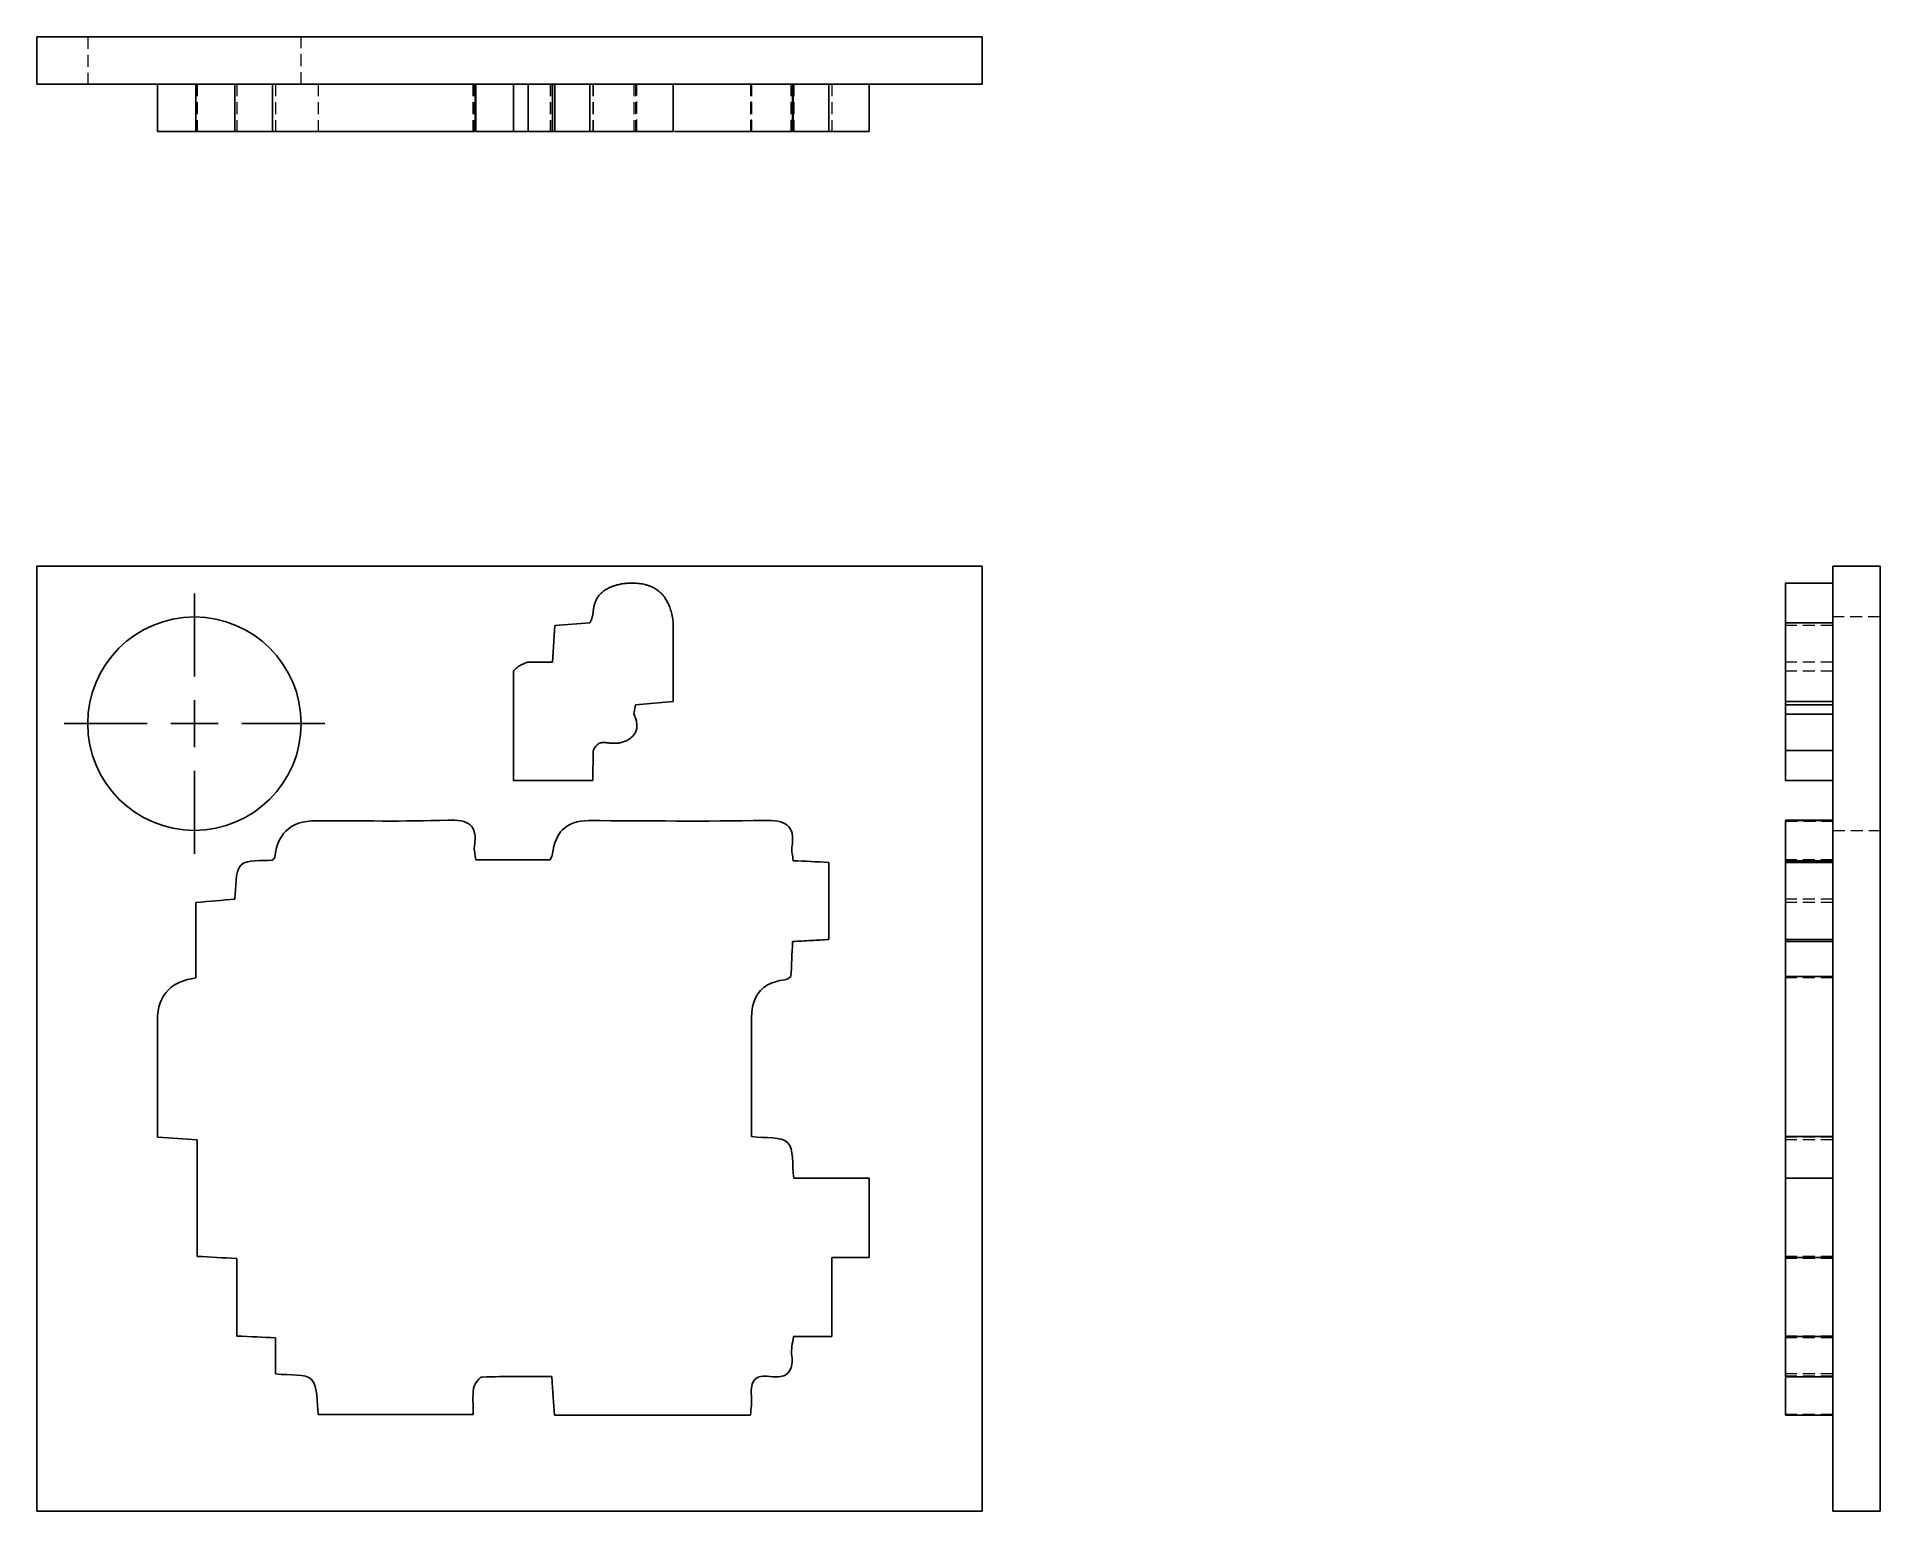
# Model space of a CAD drawing. Header units: millimetres. Extents: x 33 to 228, y 7 to 163.
import ezdxf

# ---------------------------------------------------------------- set-up
doc = ezdxf.new("R2010")
doc.units = ezdxf.units.MM
doc.linetypes.add('HIDDEN', pattern=[1.905, 1.27, -0.635])
doc.layers.add('10', color=7, linetype='Continuous')

# ---------------------------------------------------------------- blocks, each defined once
blk = doc.blocks.new('SW_CENTERMARKSYMBOL_0')
at = {"layer": '10', "color": 0}
for p, q in [((0, 5), (0, 13.79)), ((0, 0), (0, 2.5)), ((-5, 0), (-13.79, 0)), ((0, 0), (-2.5, 0)), ((0, 0), (0, -2.5)), ((0, 0), (2.5, 0)), ((5, 0), (13.79, 0)), ((0, -5), (0, -13.79))]:
    blk.add_line(p, q, dxfattribs=at)

msp = doc.modelspace()

# ---------------------------------------------------------------- linework, layer by layer
at = {"color": 7, "linetype": 'Continuous', "lineweight": 25}
for p, q in [((33, 158), (33, 163)), ((33, 163), (133, 163)), ((133, 163), (133, 158)), ((133, 158), (33, 158)), ((45.76, 158), (45.76, 153)), ((49.81, 158), (49.81, 153)), ((49.82, 158), (49.82, 153)), ((53.94, 158), (53.94, 153)), ((53.94, 158), (53.94, 153)), ((53.94, 158), (53.94, 153)), ((57.92, 158), (57.92, 153)), ((79.36, 153), (79.36, 158)), ((79.45, 158), (79.45, 153)), ((83.41, 158), (83.41, 153)), ((84.97, 158), (84.97, 153)), ((87.54, 158), (87.54, 153)), ((87.81, 158), (87.81, 153)), ((91.5, 158), (91.5, 153)), ((100.33, 158), (100.33, 153)), ((112.95, 153), (112.95, 158)), ((113.02, 158), (113.02, 153)), ((116.8, 158), (116.8, 153)), ((121.06, 158), (121.06, 153)), ((49.81, 153), (49.82, 153)), ((57.92, 153), (57.92, 153)), ((79.45, 153), (83.35, 153)), ((84.97, 153), (87.54, 153)), ((87.54, 153), (87.81, 153)), ((87.81, 153), (91.5, 153)), ((116.8, 153), (121.06, 153)), ((33, 107), (33, 7)), ((133, 107), (33, 107)), ((133, 7), (133, 107)), ((223, 7), (223, 107)), ((228, 107), (223, 107)), ((228, 107), (228, 7)), ((223, 105.2), (218, 105.2)), ((87.54, 96.82), (87.81, 100.73)), ((87.81, 100.73), (91.5, 101)), ((100.33, 101), (100.33, 92.67)), ((223, 101), (218, 101)), ((218, 101), (218, 92.67)), ((83.41, 84.32), (83.41, 95.88)), ((84.97, 96.82), (87.54, 96.82)), ((96.33, 92.33), (96.17, 91.33)), ((100.33, 92.67), (96.33, 92.33)), ((223, 92.67), (218, 92.67)), ((218, 92.67), (218, 92.33)), ((223, 92.33), (218, 92.33)), ((218, 92.33), (218, 91.33)), ((223, 91.33), (218, 91.33)), ((91.87, 87.48), (91.82, 84.32)), ((223, 87.48), (218, 87.48)), ((218, 87.48), (218, 84.32)), ((91.82, 84.32), (83.41, 84.32)), ((223, 84.32), (218, 84.32)), ((57.92, 75.9), (57.92, 75.91)), ((79.45, 75.91), (87.3, 75.91)), ((87.3, 75.91), (87.3, 75.91)), ((87.3, 75.91), (87.31, 75.91)), ((116.8, 75.65), (116.8, 67.49)), ((223, 75.83), (218, 75.83)), ((223, 75.65), (218, 75.65)), ((218, 75.65), (218, 67.49)), ((49.82, 63.42), (49.82, 71.4)), ((53.94, 71.76), (53.94, 71.76)), ((53.94, 71.76), (53.94, 71.76)), ((112.95, 67.28), (112.95, 67.27)), ((112.95, 67.27), (112.95, 67.27)), ((223, 67.49), (218, 67.49)), ((223, 67.28), (218, 67.28)), ((218, 67.28), (218, 67.27)), ((223, 67.27), (218, 67.27)), ((223, 67.27), (218, 67.27)), ((218, 67.27), (218, 67.27)), ((49.81, 63.42), (49.81, 63.42)), ((49.81, 63.42), (49.82, 63.42)), ((223, 63.56), (218, 63.56)), ((45.76, 46.59), (45.76, 58.89)), ((108.62, 59.19), (108.62, 46.64)), ((218, 59.19), (218, 46.64)), ((49.96, 33.96), (49.96, 46.29)), ((223, 46.64), (218, 46.64)), ((113.07, 42.25), (121.06, 42.25)), ((121.06, 42.25), (121.06, 33.85)), ((218, 42.25), (218, 33.85)), ((223, 42.25), (218, 42.25)), ((54.16, 25.53), (54.16, 33.73)), ((121.06, 33.85), (117.11, 33.85)), ((117.11, 33.85), (117.11, 33.85)), ((117.11, 33.85), (117.11, 33.85)), ((117.11, 33.85), (117.11, 25.49)), ((223, 33.85), (218, 33.85)), ((223, 33.85), (218, 33.85)), ((218, 33.85), (218, 33.85)), ((218, 33.85), (218, 25.49)), ((117.11, 25.49), (113.04, 25.49)), ((113.04, 25.49), (113.04, 25.48)), ((113.04, 25.48), (113.04, 25.48)), ((223, 25.49), (218, 25.49)), ((218, 25.49), (218, 25.48)), ((223, 25.48), (218, 25.48)), ((58.25, 21.52), (58.25, 25.34)), ((58.26, 21.52), (58.25, 21.52)), ((218, 21.2), (223, 21.2)), ((218, 21.1), (218, 20.92)), ((79.17, 17.21), (62.77, 17.21)), ((108.5, 17.16), (87.76, 17.16)), ((223, 17.16), (218, 17.16)), ((33, 7), (133, 7)), ((228, 7), (223, 7))]:
    msp.add_line(p, q, dxfattribs=at)
at = {"color": 7, "linetype": 'HIDDEN', "lineweight": 18}
for p, q in [((38.38, 163), (38.38, 158)), ((60.96, 158), (60.96, 163)), ((49.96, 158), (49.96, 153)), ((54.16, 158), (54.16, 153)), ((58.25, 158), (58.25, 153)), ((58.26, 158), (58.26, 153)), ((62.77, 158), (62.77, 153)), ((79.13, 158), (79.13, 153)), ((79.17, 158), (79.17, 153)), ((79.27, 158), (79.27, 153)), ((87.3, 158), (87.3, 153)), ((87.3, 158), (87.3, 153)), ((87.31, 158), (87.31, 153)), ((87.49, 158), (87.49, 153)), ((87.76, 158), (87.76, 153)), ((91.82, 158), (91.82, 153)), ((91.87, 158), (91.87, 153)), ((96.17, 158), (96.17, 153)), ((96.33, 158), (96.33, 153)), ((96.49, 153), (96.49, 158)), ((108.5, 158), (108.5, 153)), ((108.57, 158), (108.57, 153)), ((108.62, 158), (108.62, 153)), ((108.62, 153), (108.62, 158)), ((112.78, 158), (112.78, 153)), ((112.84, 158), (112.84, 153)), ((112.85, 158), (112.85, 153)), ((112.9, 153), (112.9, 158)), ((112.95, 158), (112.95, 153)), ((112.95, 158), (112.95, 153)), ((112.95, 158), (112.95, 153)), ((113.04, 158), (113.04, 153)), ((113.04, 158), (113.04, 153)), ((113.04, 158), (113.04, 153)), ((113.07, 158), (113.07, 153)), ((117.11, 158), (117.11, 153)), ((117.11, 158), (117.11, 153)), ((62.77, 153), (62.68, 153)), ((228, 101.62), (223, 101.62)), ((223, 100.73), (218, 100.73)), ((223, 96.82), (218, 96.82)), ((223, 95.88), (218, 95.88)), ((223, 80.07), (218, 80.07)), ((223, 80.06), (218, 80.06)), ((218, 80.03), (223, 80.03)), ((218, 80.02), (223, 80.02)), ((223, 79.04), (228, 79.04)), ((223, 75.91), (218, 75.91)), ((223, 75.91), (218, 75.91)), ((223, 75.9), (218, 75.9)), ((218, 75.89), (218, 75.9)), ((223, 71.76), (218, 71.76)), ((223, 71.76), (218, 71.76)), ((223, 71.76), (218, 71.76)), ((223, 71.4), (218, 71.4)), ((223, 63.42), (218, 63.42)), ((223, 63.42), (218, 63.42)), ((223, 63.42), (218, 63.42)), ((223, 46.59), (218, 46.59)), ((223, 46.29), (218, 46.29)), ((223, 33.96), (218, 33.96)), ((223, 33.73), (218, 33.73)), ((223, 25.53), (218, 25.53)), ((223, 25.34), (218, 25.34)), ((218, 21.51), (218, 21.52)), ((223, 21.52), (218, 21.52)), ((223, 21.52), (218, 21.52)), ((223, 21.3), (218, 21.3)), ((223, 21.24), (218, 21.24)), ((223, 21.23), (218, 21.23)), ((223, 17.21), (218, 17.21))]:
    msp.add_line(p, q, dxfattribs=at)
at = {"color": 7, "linetype": 'Continuous', "lineweight": 25}
msp.add_circle((49.67, 90.33), 11.29, dxfattribs=at)
msp.add_ellipse((79.62, 19.81), major_axis=(-0.56, -1.36), ratio=0.343656, start_param=3.298837, end_param=3.837293, dxfattribs=at)
for points in [[(45.76, 153), (45.76, 153), (46.14, 153), (46.91, 153)], [(46.91, 153), (47.58, 153), (48.55, 153), (49.81, 153)], [(49.82, 153), (51.31, 153), (52.59, 153), (53.94, 153)], [(53.94, 153), (54.12, 153), (53.91, 153), (54.59, 153)], [(54.65, 153), (55.28, 153), (56.8, 153), (57.92, 153)], [(57.92, 153), (57.93, 153), (57.94, 153), (57.95, 153)], [(57.95, 153), (57.98, 153), (58.02, 153), (58.06, 153)], [(58.06, 153), (58.12, 153), (58.16, 153), (58.17, 153)], [(58.17, 153), (58.31, 153), (58.69, 153), (59.33, 153)], [(59.33, 153), (60.07, 153), (61.15, 153), (62.57, 153)], [(62.57, 153), (67.2, 153), (71.83, 153), (76.46, 153)], [(113.02, 153), (114.28, 153), (115.44, 153), (116.8, 153)], [(59.33, 78.95), (60.07, 79.69), (61.15, 80.06), (62.57, 80.06)], [(62.57, 80.06), (67.2, 80.06), (71.83, 79.95), (76.46, 80.12)], [(76.46, 80.12), (78.65, 80.2), (79.66, 79.65), (79.29, 77.34)], [(88.62, 79.1), (89.26, 79.75), (90.19, 80.07), (91.4, 80.07)], [(91.4, 80.07), (97.57, 80.06), (103.75, 79.96), (109.92, 80.09)], [(109.92, 80.09), (112.14, 80.13), (113.29, 79.65), (112.87, 77.22)], [(58.17, 76.21), (58.31, 77.4), (58.69, 78.31), (59.33, 78.95)], [(87.56, 76.58), (87.69, 77.68), (88.04, 78.52), (88.62, 79.1)], [(58.06, 76.04), (58.12, 76.1), (58.16, 76.15), (58.17, 76.21)], [(79.29, 77.34), (79.22, 76.93), (79.38, 76.49), (79.45, 75.91)], [(87.31, 75.91), (87.41, 76.17), (87.54, 76.36), (87.56, 76.58)], [(112.87, 77.22), (112.8, 76.81), (112.96, 76.38), (113.02, 75.83)], [(218, 77.22), (218, 76.81), (218, 76.38), (218, 75.83)], [(53.94, 71.76), (54.12, 73.05), (53.91, 74.6), (54.59, 75.35)], [(54.65, 75.42), (55.28, 75.98), (56.8, 75.76), (57.92, 75.9)], [(57.92, 75.91), (57.93, 75.91), (57.94, 75.92), (57.95, 75.93)], [(57.95, 75.93), (57.98, 75.97), (58.02, 76), (58.06, 76.04)], [(113.02, 75.83), (114.28, 75.77), (115.44, 75.72), (116.8, 75.65)], [(218, 75.83), (218, 75.77), (218, 75.72), (218, 75.65)], [(49.82, 71.4), (51.31, 71.53), (52.6, 71.65), (53.94, 71.76)], [(112.95, 67.27), (112.89, 65.96), (112.84, 64.75), (112.78, 63.56)], [(218, 67.27), (218, 65.96), (218, 64.75), (218, 63.56)], [(46.91, 62.16), (47.58, 62.84), (48.55, 63.25), (49.81, 63.42)], [(110.29, 62.68), (109.18, 62.04), (108.62, 60.88), (108.62, 59.19)], [(112.14, 63.21), (111.41, 63.14), (110.8, 62.96), (110.29, 62.68)], [(112.78, 63.56), (112.52, 63.41), (112.34, 63.23), (112.14, 63.21)], [(218, 63.56), (218, 63.41), (218, 63.23), (218, 63.21)], [(218, 63.21), (218, 63.14), (218, 62.96), (218, 62.68)], [(218, 62.68), (218, 62.04), (218, 60.88), (218, 59.19)], [(45.76, 58.89), (45.76, 60.31), (46.14, 61.4), (46.91, 62.16)], [(49.96, 46.29), (48.54, 46.39), (47.32, 46.48), (45.76, 46.59)], [(108.62, 46.64), (110.12, 46.44), (111.74, 46.68), (112.43, 45.99)], [(112.43, 45.99), (113.12, 45.32), (112.87, 43.7), (113.07, 42.25)], [(218, 46.64), (218, 46.44), (218, 46.68), (218, 45.99)], [(218, 45.99), (218, 45.32), (218, 43.7), (218, 42.25)], [(54.16, 33.73), (52.62, 33.81), (51.4, 33.88), (49.96, 33.96)], [(58.25, 25.34), (56.89, 25.41), (55.68, 25.46), (54.16, 25.53)], [(113.04, 25.48), (112.95, 24.71), (112.78, 24.14), (112.85, 23.6)], [(218, 25.48), (218, 24.71), (218, 24.14), (218, 23.6)], [(112.85, 23.6), (113, 22.47), (112.79, 21.73), (112.16, 21.4)], [(218, 23.6), (218, 22.47), (218, 21.73), (218, 21.4)], [(62.07, 20.92), (61.44, 21.6), (59.76, 21.33), (58.26, 21.52)], [(62.77, 17.21), (62.57, 18.5), (62.79, 20.14), (62.07, 20.92)], [(79.21, 19.98), (79.07, 19.14), (79.17, 18.24), (79.17, 17.21)], [(79.75, 20.98), (79.5, 20.72), (79.26, 20.29), (79.21, 19.98)], [(87.49, 21.23), (85.02, 21.23), (82.56, 21.28), (80.1, 21.18)], [(87.76, 17.16), (87.68, 18.42), (87.6, 19.64), (87.49, 21.23)], [(108.96, 20.92), (108.62, 20.57), (108.52, 19.99), (108.6, 19.21)], [(110.55, 21.26), (109.79, 21.37), (109.27, 21.25), (108.96, 20.92)], [(112.16, 21.4), (111.78, 21.2), (111.25, 21.15), (110.55, 21.26)], [(218, 20.92), (218, 20.57), (218, 19.99), (218, 19.21)], [(108.6, 19.21), (108.66, 18.57), (108.54, 17.92), (108.5, 17.16)], [(218, 19.21), (218, 18.57), (218, 17.92), (218, 17.16)]]:
    msp.add_open_spline(points, degree=3, dxfattribs=at)
for points, knots in [([(54.59, 153), (54.6, 153), (54.61, 153), (54.63, 153), (54.64, 153), (54.65, 153)], [-0.005666279, -0.005666279, -0.005666279, -0.005666279, -0.002837745, -0.002837745, 0, 0, 0, 0]), ([(76.46, 153), (76.79, 153), (77.39, 153), (78.21, 153), (78.81, 153), (79.17, 153), (79.32, 153), (79.33, 153), (79.34, 153)], [0, 0, 0, 0, 0.260344, 0.471564, 0.646003, 0.770184, 0.907355, 1, 1, 1, 1]), ([(83.41, 153), (83.44, 153), (83.47, 153), (83.5, 153), (83.54, 153), (83.58, 153), (83.62, 153), (83.68, 153), (83.74, 153), (83.81, 153), (83.85, 153), (83.89, 153), (83.93, 153), (83.98, 153), (84.02, 153), (84.06, 153), (84.12, 153), (84.17, 153), (84.23, 153), (84.32, 153), (84.42, 153), (84.53, 153), (84.6, 153), (84.67, 153), (84.74, 153), (84.81, 153), (84.88, 153), (84.95, 153), (84.96, 153), (84.97, 153), (84.97, 153)], [-0.3122484, -0.3122484, -0.3122484, -0.3122484, -0.2816552, -0.2816552, -0.2816552, -0.2484547, -0.2484547, -0.2484547, -0.2013402, -0.2013402, -0.2013402, -0.1738219, -0.1738219, -0.1738219, -0.1476404, -0.1476404, -0.1476404, -0.1171081, -0.1171081, -0.1171081, -0.0664842, -0.0664842, -0.0664842, -0.0332421, -0.0332421, -0.0332421, -0.0026784, -0.0026784, -0.0026784, 0, 0, 0, 0]), ([(91.5, 153), (91.52, 153), (91.54, 153), (91.56, 153), (91.57, 153), (91.58, 153), (91.6, 153), (91.61, 153), (91.62, 153), (91.64, 153), (91.65, 153), (91.66, 153), (91.67, 153), (91.69, 153), (91.7, 153), (91.72, 153), (91.73, 153), (91.75, 153), (91.76, 153), (91.77, 153), (91.78, 153), (91.79, 153), (91.8, 153), (91.8, 153), (91.81, 153), (91.82, 153), (91.82, 153), (91.83, 153), (91.84, 153), (91.84, 153), (91.85, 153), (91.85, 153), (91.86, 153), (91.86, 153), (91.87, 153), (91.87, 153), (91.88, 153), (91.89, 153), (91.89, 153), (91.9, 153), (91.91, 153), (91.92, 153), (91.93, 153), (91.94, 153), (91.95, 153), (91.96, 153), (91.97, 153), (91.99, 153), (92, 153), (92.02, 153), (92.03, 153), (92.05, 153), (92.07, 153), (92.1, 153), (92.12, 153), (92.15, 153), (92.18, 153), (92.21, 153), (92.25, 153), (92.29, 153), (92.33, 153), (92.37, 153), (92.41, 153), (92.46, 153), (92.51, 153), (92.56, 153), (92.62, 153), (92.67, 153), (92.73, 153), (92.79, 153), (92.85, 153), (92.91, 153), (92.98, 153), (93.04, 153), (93.11, 153), (93.18, 153), (93.25, 153), (93.32, 153), (93.4, 153), (93.48, 153), (93.57, 153), (93.66, 153), (93.75, 153), (93.85, 153), (93.95, 153), (94.05, 153), (94.16, 153), (94.27, 153), (94.39, 153), (94.52, 153), (94.65, 153), (94.79, 153), (94.93, 153), (95.08, 153), (95.23, 153), (95.38, 153), (95.53, 153), (95.66, 153), (95.79, 153), (95.92, 153), (96.04, 153), (96.16, 153), (96.27, 153), (96.38, 153), (96.49, 153), (96.6, 153), (96.7, 153), (96.8, 153), (96.9, 153), (97.01, 153), (97.11, 153), (97.21, 153), (97.31, 153), (97.41, 153), (97.51, 153), (97.62, 153), (97.72, 153), (97.82, 153), (97.92, 153), (98.02, 153), (98.12, 153), (98.23, 153), (98.33, 153), (98.43, 153), (98.54, 153), (98.64, 153), (98.74, 153), (98.89, 153), (99.02, 153), (99.15, 153), (99.24, 153), (99.34, 153), (99.42, 153), (99.51, 153), (99.6, 153), (99.67, 153), (99.76, 153), (99.83, 153), (99.9, 153), (99.97, 153), (100.03, 153), (100.09, 153), (100.15, 153), (100.2, 153), (100.24, 153), (100.28, 153), (100.31, 153), (100.33, 153)], [-0.9802462, -0.9802462, -0.9802462, -0.9802462, -0.9496135, -0.9496135, -0.9496135, -0.9277185, -0.9277185, -0.9277185, -0.9081411, -0.9081411, -0.9081411, -0.8892445, -0.8892445, -0.8892445, -0.8662836, -0.8662836, -0.8662836, -0.8432452, -0.8432452, -0.8432452, -0.8256826, -0.8256826, -0.8256826, -0.8098679, -0.8098679, -0.8098679, -0.7947527, -0.7947527, -0.7947527, -0.779779, -0.779779, -0.779779, -0.7637734, -0.7637734, -0.7637734, -0.746181, -0.746181, -0.746181, -0.7271538, -0.7271538, -0.7271538, -0.7086129, -0.7086129, -0.7086129, -0.6918852, -0.6918852, -0.6918852, -0.676208, -0.676208, -0.676208, -0.6607068, -0.6607068, -0.6607068, -0.6445219, -0.6445219, -0.6445219, -0.6277957, -0.6277957, -0.6277957, -0.6108491, -0.6108491, -0.6108491, -0.5940089, -0.5940089, -0.5940089, -0.5776143, -0.5776143, -0.5776143, -0.5618151, -0.5618151, -0.5618151, -0.5465876, -0.5465876, -0.5465876, -0.5318618, -0.5318618, -0.5318618, -0.5170269, -0.5170269, -0.5170269, -0.5008698, -0.5008698, -0.5008698, -0.4842432, -0.4842432, -0.4842432, -0.4665022, -0.4665022, -0.4665022, -0.4471165, -0.4471165, -0.4471165, -0.425286, -0.425286, -0.425286, -0.4032115, -0.4032115, -0.4032115, -0.3837832, -0.3837832, -0.3837832, -0.3663224, -0.3663224, -0.3663224, -0.3497462, -0.3497462, -0.3497462, -0.3335426, -0.3335426, -0.3335426, -0.3169299, -0.3169299, -0.3169299, -0.2995523, -0.2995523, -0.2995523, -0.2808303, -0.2808303, -0.2808303, -0.2611685, -0.2611685, -0.2611685, -0.2398005, -0.2398005, -0.2398005, -0.2155189, -0.2155189, -0.2155189, -0.1807218, -0.1807218, -0.1807218, -0.1530376, -0.1530376, -0.1530376, -0.1238846, -0.1238846, -0.1238846, -0.0929134, -0.0929134, -0.0929134, -0.0609347, -0.0609347, -0.0609347, -0.0269723, -0.0269723, -0.0269723, 0, 0, 0, 0]), ([(100.45, 153), (100.89, 153), (104.05, 153), (107.2, 153), (109.92, 153)], [0, 0, 0, 0, 0.139876, 1, 1, 1, 1]), ([(109.92, 153), (110.26, 153), (110.88, 153), (111.73, 153), (112.36, 153), (112.74, 153), (112.91, 153), (112.92, 153), (112.93, 153)], [0, 0, 0, 0, 0.256806, 0.468789, 0.64507, 0.769698, 0.906684, 1, 1, 1, 1]), ([(91.5, 101), (91.52, 101.02), (91.54, 101.05), (91.56, 101.09), (91.57, 101.11), (91.58, 101.14), (91.6, 101.17), (91.61, 101.2), (91.62, 101.22), (91.64, 101.26), (91.65, 101.29), (91.66, 101.32), (91.67, 101.35), (91.69, 101.39), (91.7, 101.44), (91.72, 101.48), (91.73, 101.53), (91.75, 101.58), (91.76, 101.63), (91.77, 101.67), (91.78, 101.71), (91.79, 101.75), (91.8, 101.79), (91.8, 101.82), (91.81, 101.86), (91.82, 101.9), (91.82, 101.93), (91.83, 101.97), (91.84, 102.01), (91.84, 102.05), (91.85, 102.09), (91.85, 102.13), (91.86, 102.17), (91.86, 102.21), (91.87, 102.26), (91.87, 102.31), (91.88, 102.36), (91.89, 102.41), (91.89, 102.47), (91.9, 102.52), (91.91, 102.58), (91.92, 102.63), (91.93, 102.69), (91.94, 102.74), (91.95, 102.79), (91.96, 102.85), (91.97, 102.9), (91.99, 102.95), (92, 103), (92.02, 103.06), (92.03, 103.11), (92.05, 103.16), (92.07, 103.22), (92.1, 103.28), (92.12, 103.33), (92.15, 103.39), (92.18, 103.46), (92.21, 103.52), (92.25, 103.58), (92.29, 103.64), (92.33, 103.7), (92.37, 103.76), (92.41, 103.82), (92.46, 103.88), (92.51, 103.94), (92.56, 104), (92.62, 104.06), (92.67, 104.11), (92.73, 104.17), (92.79, 104.22), (92.85, 104.27), (92.91, 104.32), (92.98, 104.37), (93.04, 104.42), (93.11, 104.46), (93.18, 104.51), (93.25, 104.55), (93.32, 104.59), (93.4, 104.64), (93.48, 104.68), (93.57, 104.72), (93.66, 104.76), (93.75, 104.8), (93.85, 104.84), (93.95, 104.88), (94.05, 104.91), (94.16, 104.95), (94.27, 104.98), (94.39, 105.01), (94.52, 105.04), (94.65, 105.07), (94.79, 105.1), (94.93, 105.13), (95.08, 105.15), (95.23, 105.17), (95.38, 105.18), (95.53, 105.19), (95.66, 105.2), (95.79, 105.2), (95.92, 105.2), (96.04, 105.21), (96.16, 105.2), (96.27, 105.2), (96.38, 105.19), (96.49, 105.18), (96.6, 105.17), (96.7, 105.16), (96.8, 105.15), (96.9, 105.14), (97.01, 105.12), (97.11, 105.1), (97.21, 105.08), (97.31, 105.06), (97.41, 105.03), (97.51, 105), (97.62, 104.97), (97.72, 104.94), (97.82, 104.9), (97.92, 104.86), (98.02, 104.82), (98.12, 104.78), (98.23, 104.72), (98.33, 104.67), (98.43, 104.61), (98.54, 104.54), (98.64, 104.47), (98.74, 104.39), (98.89, 104.28), (99.02, 104.16), (99.15, 104.02), (99.24, 103.92), (99.34, 103.8), (99.42, 103.68), (99.51, 103.55), (99.6, 103.41), (99.67, 103.27), (99.76, 103.12), (99.83, 102.95), (99.9, 102.78), (99.97, 102.61), (100.03, 102.42), (100.09, 102.22), (100.15, 102.02), (100.2, 101.8), (100.24, 101.57), (100.28, 101.38), (100.31, 101.2), (100.33, 101)], [-0.9802462, -0.9802462, -0.9802462, -0.9802462, -0.9496135, -0.9496135, -0.9496135, -0.9277185, -0.9277185, -0.9277185, -0.9081411, -0.9081411, -0.9081411, -0.8892445, -0.8892445, -0.8892445, -0.8662836, -0.8662836, -0.8662836, -0.8432452, -0.8432452, -0.8432452, -0.8256826, -0.8256826, -0.8256826, -0.8098679, -0.8098679, -0.8098679, -0.7947527, -0.7947527, -0.7947527, -0.779779, -0.779779, -0.779779, -0.7637734, -0.7637734, -0.7637734, -0.746181, -0.746181, -0.746181, -0.7271538, -0.7271538, -0.7271538, -0.7086129, -0.7086129, -0.7086129, -0.6918852, -0.6918852, -0.6918852, -0.676208, -0.676208, -0.676208, -0.6607068, -0.6607068, -0.6607068, -0.6445219, -0.6445219, -0.6445219, -0.6277957, -0.6277957, -0.6277957, -0.6108491, -0.6108491, -0.6108491, -0.5940089, -0.5940089, -0.5940089, -0.5776143, -0.5776143, -0.5776143, -0.5618151, -0.5618151, -0.5618151, -0.5465876, -0.5465876, -0.5465876, -0.5318618, -0.5318618, -0.5318618, -0.5170269, -0.5170269, -0.5170269, -0.5008698, -0.5008698, -0.5008698, -0.4842432, -0.4842432, -0.4842432, -0.4665022, -0.4665022, -0.4665022, -0.4471165, -0.4471165, -0.4471165, -0.425286, -0.425286, -0.425286, -0.4032115, -0.4032115, -0.4032115, -0.3837832, -0.3837832, -0.3837832, -0.3663224, -0.3663224, -0.3663224, -0.3497462, -0.3497462, -0.3497462, -0.3335426, -0.3335426, -0.3335426, -0.3169299, -0.3169299, -0.3169299, -0.2995523, -0.2995523, -0.2995523, -0.2808303, -0.2808303, -0.2808303, -0.2611685, -0.2611685, -0.2611685, -0.2398005, -0.2398005, -0.2398005, -0.2155189, -0.2155189, -0.2155189, -0.1807218, -0.1807218, -0.1807218, -0.1530376, -0.1530376, -0.1530376, -0.1238846, -0.1238846, -0.1238846, -0.0929134, -0.0929134, -0.0929134, -0.0609347, -0.0609347, -0.0609347, -0.0269723, -0.0269723, -0.0269723, 0, 0, 0, 0]), ([(218, 105.19), (218, 105.19), (218, 105.22), (218, 105.08), (218, 104.71), (218, 104.09), (218, 103.24), (218, 102.19), (218, 101.41), (218, 101)], [0, 0, 0, 0, 0.03608, 0.207926, 0.36132, 0.504238, 0.651181, 0.81402, 1, 1, 1, 1]), ([(83.41, 95.88), (83.44, 95.92), (83.47, 95.96), (83.5, 96), (83.54, 96.04), (83.58, 96.08), (83.62, 96.12), (83.68, 96.18), (83.74, 96.23), (83.81, 96.28), (83.85, 96.31), (83.89, 96.34), (83.93, 96.37), (83.98, 96.4), (84.02, 96.43), (84.06, 96.45), (84.12, 96.48), (84.17, 96.51), (84.23, 96.54), (84.32, 96.59), (84.42, 96.63), (84.53, 96.67), (84.6, 96.7), (84.67, 96.73), (84.74, 96.75), (84.81, 96.77), (84.88, 96.8), (84.95, 96.82), (84.96, 96.82), (84.97, 96.82), (84.97, 96.82)], [-0.3122484, -0.3122484, -0.3122484, -0.3122484, -0.2816552, -0.2816552, -0.2816552, -0.2484547, -0.2484547, -0.2484547, -0.2013402, -0.2013402, -0.2013402, -0.1738219, -0.1738219, -0.1738219, -0.1476404, -0.1476404, -0.1476404, -0.1171081, -0.1171081, -0.1171081, -0.0664842, -0.0664842, -0.0664842, -0.0332421, -0.0332421, -0.0332421, -0.0026784, -0.0026784, -0.0026784, 0, 0, 0, 0]), ([(96.17, 91.33), (96.24, 91.18), (96.3, 91.03), (96.35, 90.89), (96.4, 90.75), (96.43, 90.63), (96.45, 90.5), (96.47, 90.4), (96.48, 90.3), (96.49, 90.2), (96.49, 90.11), (96.49, 90.02), (96.48, 89.94), (96.47, 89.86), (96.46, 89.78), (96.44, 89.7), (96.42, 89.63), (96.39, 89.56), (96.36, 89.49), (96.34, 89.43), (96.31, 89.37), (96.27, 89.31), (96.23, 89.25), (96.19, 89.19), (96.15, 89.13), (96.11, 89.07), (96.06, 89.02), (96, 88.97), (95.95, 88.91), (95.89, 88.86), (95.82, 88.8), (95.75, 88.75), (95.68, 88.7), (95.6, 88.65), (95.53, 88.6), (95.45, 88.56), (95.37, 88.52), (95.29, 88.49), (95.22, 88.46), (95.14, 88.43), (95.07, 88.4), (95, 88.38), (94.93, 88.36), (94.86, 88.34), (94.79, 88.32), (94.72, 88.31), (94.66, 88.3), (94.6, 88.29), (94.53, 88.28), (94.47, 88.27), (94.41, 88.26), (94.34, 88.26), (94.28, 88.25), (94.22, 88.25), (94.16, 88.25), (94.1, 88.25), (94.04, 88.25), (93.98, 88.25), (93.91, 88.25), (93.85, 88.26), (93.78, 88.26), (93.71, 88.27), (93.64, 88.27), (93.57, 88.28), (93.5, 88.29), (93.43, 88.3), (93.36, 88.3), (93.29, 88.31), (93.22, 88.32), (93.15, 88.32), (93.1, 88.33), (93.04, 88.33), (92.99, 88.33), (92.94, 88.33), (92.89, 88.33), (92.84, 88.32), (92.8, 88.32), (92.75, 88.32), (92.71, 88.31), (92.67, 88.3), (92.62, 88.29), (92.58, 88.27), (92.54, 88.26), (92.5, 88.24), (92.45, 88.22), (92.41, 88.19), (92.37, 88.17), (92.33, 88.13), (92.28, 88.1), (92.24, 88.06), (92.2, 88.01), (92.15, 87.96), (92.11, 87.91), (92.07, 87.84), (92, 87.75), (91.94, 87.64), (91.89, 87.52), (91.89, 87.51), (91.88, 87.49), (91.87, 87.48)], [-0.6703972, -0.6703972, -0.6703972, -0.6703972, -0.6388994, -0.6388994, -0.6388994, -0.6104594, -0.6104594, -0.6104594, -0.5863247, -0.5863247, -0.5863247, -0.5644, -0.5644, -0.5644, -0.5437135, -0.5437135, -0.5437135, -0.5242041, -0.5242041, -0.5242041, -0.5056797, -0.5056797, -0.5056797, -0.4871327, -0.4871327, -0.4871327, -0.4679706, -0.4679706, -0.4679706, -0.4472621, -0.4472621, -0.4472621, -0.4246847, -0.4246847, -0.4246847, -0.4028228, -0.4028228, -0.4028228, -0.3828021, -0.3828021, -0.3828021, -0.364223, -0.364223, -0.364223, -0.3468909, -0.3468909, -0.3468909, -0.3304224, -0.3304224, -0.3304224, -0.3142686, -0.3142686, -0.3142686, -0.2982818, -0.2982818, -0.2982818, -0.2816379, -0.2816379, -0.2816379, -0.2630141, -0.2630141, -0.2630141, -0.2426787, -0.2426787, -0.2426787, -0.2201809, -0.2201809, -0.2201809, -0.1978328, -0.1978328, -0.1978328, -0.178318, -0.178318, -0.178318, -0.1604827, -0.1604827, -0.1604827, -0.1430296, -0.1430296, -0.1430296, -0.1251509, -0.1251509, -0.1251509, -0.1064867, -0.1064867, -0.1064867, -0.0866972, -0.0866972, -0.0866972, -0.0646978, -0.0646978, -0.0646978, -0.0402511, -0.0402511, -0.0402511, -0.0038722, -0.0038722, -0.0038722, 0, 0, 0, 0]), ([(218, 91.33), (218, 91.18), (218, 91.03), (218, 90.89), (218, 90.75), (218, 90.63), (218, 90.5), (218, 90.4), (218, 90.3), (218, 90.2), (218, 90.11), (218, 90.02), (218, 89.94), (218, 89.86), (218, 89.78), (218, 89.7), (218, 89.63), (218, 89.56), (218, 89.49), (218, 89.43), (218, 89.37), (218, 89.31), (218, 89.25), (218, 89.19), (218, 89.13), (218, 89.07), (218, 89.02), (218, 88.97), (218, 88.91), (218, 88.86), (218, 88.8), (218, 88.75), (218, 88.7), (218, 88.65), (218, 88.6), (218, 88.56), (218, 88.52), (218, 88.49), (218, 88.46), (218, 88.43), (218, 88.4), (218, 88.38), (218, 88.36), (218, 88.34), (218, 88.32), (218, 88.31), (218, 88.3), (218, 88.29), (218, 88.28), (218, 88.27), (218, 88.26), (218, 88.26), (218, 88.25), (218, 88.25), (218, 88.25), (218, 88.25), (218, 88.25), (218, 88.25), (218, 88.25), (218, 88.26), (218, 88.26), (218, 88.27), (218, 88.27), (218, 88.28), (218, 88.29), (218, 88.3), (218, 88.3), (218, 88.31), (218, 88.32), (218, 88.32), (218, 88.33), (218, 88.33), (218, 88.33), (218, 88.33), (218, 88.33), (218, 88.32), (218, 88.32), (218, 88.32), (218, 88.31), (218, 88.3), (218, 88.29), (218, 88.27), (218, 88.26), (218, 88.24), (218, 88.22), (218, 88.19), (218, 88.17), (218, 88.13), (218, 88.1), (218, 88.06), (218, 88.01), (218, 87.96), (218, 87.91), (218, 87.84), (218, 87.75), (218, 87.64), (218, 87.52), (218, 87.51), (218, 87.49), (218, 87.48)], [-0.6703972, -0.6703972, -0.6703972, -0.6703972, -0.6388994, -0.6388994, -0.6388994, -0.6104594, -0.6104594, -0.6104594, -0.5863247, -0.5863247, -0.5863247, -0.5644, -0.5644, -0.5644, -0.5437135, -0.5437135, -0.5437135, -0.5242041, -0.5242041, -0.5242041, -0.5056797, -0.5056797, -0.5056797, -0.4871327, -0.4871327, -0.4871327, -0.4679706, -0.4679706, -0.4679706, -0.4472621, -0.4472621, -0.4472621, -0.4246847, -0.4246847, -0.4246847, -0.4028228, -0.4028228, -0.4028228, -0.3828021, -0.3828021, -0.3828021, -0.364223, -0.364223, -0.364223, -0.3468909, -0.3468909, -0.3468909, -0.3304224, -0.3304224, -0.3304224, -0.3142686, -0.3142686, -0.3142686, -0.2982818, -0.2982818, -0.2982818, -0.2816379, -0.2816379, -0.2816379, -0.2630141, -0.2630141, -0.2630141, -0.2426787, -0.2426787, -0.2426787, -0.2201809, -0.2201809, -0.2201809, -0.1978328, -0.1978328, -0.1978328, -0.178318, -0.178318, -0.178318, -0.1604827, -0.1604827, -0.1604827, -0.1430296, -0.1430296, -0.1430296, -0.1251509, -0.1251509, -0.1251509, -0.1064867, -0.1064867, -0.1064867, -0.0866972, -0.0866972, -0.0866972, -0.0646978, -0.0646978, -0.0646978, -0.0402511, -0.0402511, -0.0402511, -0.0038722, -0.0038722, -0.0038722, 0, 0, 0, 0]), ([(223, 80.12), (222.17, 80.12), (220.51, 80.12), (218.84, 80.12), (218, 80.12)], [0, 0, 0, 0, 0.499617, 1, 1, 1, 1]), ([(223, 80.09), (222.17, 80.09), (220.51, 80.09), (218.84, 80.09), (218, 80.09)], [0, 0, 0, 0, 0.499591, 1, 1, 1, 1]), ([(218, 80.08), (218, 80.08), (218, 80.08), (218, 79.95), (218, 79.66), (218, 79.21), (218, 78.66), (218, 77.98), (218, 77.49), (218, 77.22)], [0, 0, 0, 0, 0.1567941, 0.3311302, 0.4761051, 0.5786, 0.6912578, 0.8281769, 1, 1, 1, 1]), ([(54.59, 75.35), (54.6, 75.37), (54.61, 75.38), (54.63, 75.4), (54.64, 75.41), (54.65, 75.42)], [-0.005666279, -0.005666279, -0.005666279, -0.005666279, -0.002837745, -0.002837745, 0, 0, 0, 0]), ([(116.8, 67.49), (116.17, 67.45), (115.56, 67.42), (114.27, 67.35), (113.62, 67.31), (112.95, 67.28)], [-0.2321408, -0.2321408, -0.2321408, -0.2321408, -0.1194806, -0.1194806, 0, 0, 0, 0]), ([(218, 67.49), (218, 67.45), (218, 67.42), (218, 67.35), (218, 67.31), (218, 67.28)], [-0.2321408, -0.2321408, -0.2321408, -0.2321408, -0.1194806, -0.1194806, 0, 0, 0, 0]), ([(218, 21.4), (218, 21.35), (218, 21.25), (218, 21.2), (218, 21.21), (218, 21.22)], [0, 0, 0, 0, 0.375489, 0.804318, 1, 1, 1, 1])]:
    msp.add_open_spline(points, degree=3, knots=knots, dxfattribs=at)

# ---------------------------------------------------------------- block references
at = {"layer": '10'}
msp.add_blockref('SW_CENTERMARKSYMBOL_0', (49.67, 90.33), dxfattribs=at)

doc.saveas('drawing.dxf')
